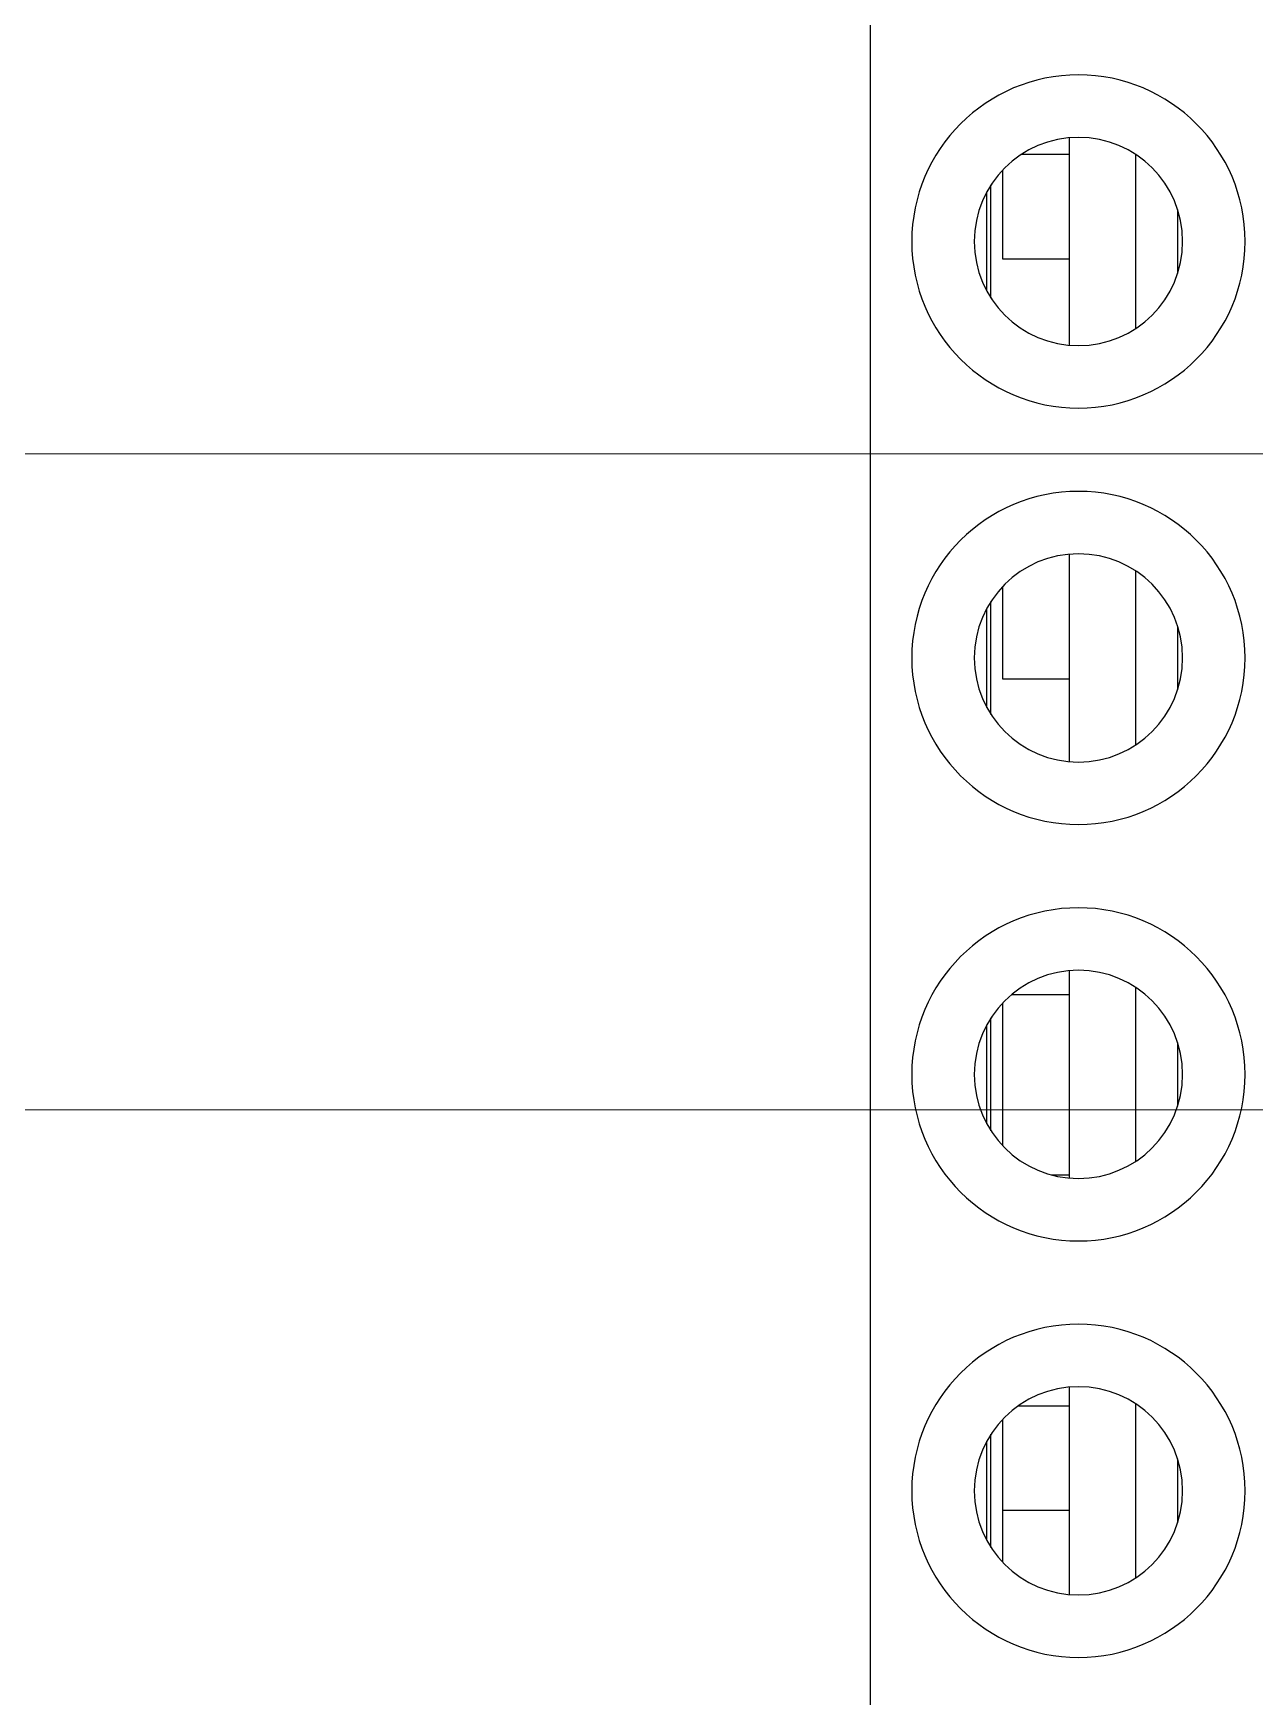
# Model space of a CAD drawing. Header units: millimetres. Extents: x 30 to 188, y 44 to 252.
# Drawn here: x 127.51 to 156.83, y 146.51 to 186.46 of the extents above; entities that cross this region are included whole.
import ezdxf

# ---------------------------------------------------------------- set-up
doc = ezdxf.new("R2010")
doc.units = ezdxf.units.MM

msp = doc.modelspace()

# ---------------------------------------------------------------- linework, layer by layer
at = {"color": 7, "linetype": 'Continuous', "lineweight": 25}
for p, q in [((147.596, 236.456), (147.596, 116.456)), ((152.376, 183.946), (152.376, 178.966)), ((152.376, 183.541), (151.216, 183.541)), ((153.976, 179.371), (153.976, 183.54)), ((150.776, 183.17), (150.776, 181.041)), ((150.397, 180.267), (150.397, 182.645)), ((150.497, 180.098), (150.497, 182.814)), ((150.776, 181.041), (152.376, 181.041)), ((152.376, 173.946), (152.376, 168.966)), ((153.976, 169.371), (153.976, 173.54)), ((150.776, 173.17), (150.776, 170.956)), ((150.397, 170.267), (150.397, 172.645)), ((150.497, 170.098), (150.497, 172.814)), ((150.776, 170.956), (152.376, 170.956)), ((150.776, 170.956), (152.376, 170.956)), ((150.776, 170.956), (150.776, 170.956)), ((152.376, 163.946), (152.376, 158.966)), ((153.976, 159.371), (153.976, 163.54)), ((150.776, 163.17), (150.776, 159.742)), ((150.989, 163.371), (152.376, 163.371)), ((150.397, 160.267), (150.397, 162.645)), ((150.497, 160.098), (150.497, 162.814)), ((151.95, 159.041), (152.376, 159.041)), ((152.376, 153.946), (152.376, 148.966)), ((152.376, 153.488), (151.14, 153.488)), ((153.976, 149.371), (153.976, 153.54)), ((150.776, 153.17), (150.776, 150.988)), ((150.397, 150.267), (150.397, 152.645)), ((150.497, 150.098), (150.497, 152.814)), ((150.776, 150.988), (152.376, 150.988)), ((150.776, 150.988), (150.776, 149.742))]:
    msp.add_line(p, q, dxfattribs=at)
at = {"color": 8, "linetype": 'Continuous', "lineweight": 25}
for p, q in [((154.976, 182.221), (154.976, 180.691)), ((154.976, 172.221), (154.976, 170.691)), ((154.976, 162.221), (154.976, 160.691)), ((154.976, 152.221), (154.976, 150.691))]:
    msp.add_line(p, q, dxfattribs=at)
at = {"color": 7, "linetype": 'Continuous', "lineweight": 18}
for p, q in [((160.609, 176.356), (31.457, 176.356)), ((160.609, 160.608), (31.04, 160.608))]:
    msp.add_line(p, q, dxfattribs=at)
at = {"color": 7, "linetype": 'Continuous', "lineweight": 25}
for centre, radius, start, end in [((152.596, 181.456), 4, 90, 270), ((152.596, 181.456), 4, 270, 90), ((152.596, 181.456), 2.5, 90, 270), ((152.596, 181.456), 2.5, 270, 90), ((152.596, 171.456), 4, 90, 270), ((152.596, 171.456), 4, 270, 90), ((152.596, 171.456), 2.5, 90, 270), ((152.596, 171.456), 2.5, 270, 90), ((152.596, 161.456), 4, 90, 270), ((152.596, 161.456), 4, 270, 90), ((152.596, 161.456), 2.5, 90, 270), ((152.596, 161.456), 2.5, 270, 90), ((152.596, 151.456), 4, 90, 270), ((152.596, 151.456), 4, 270, 90), ((152.596, 151.456), 2.5, 90, 270), ((152.596, 151.456), 2.5, 270, 90)]:
    msp.add_arc(centre, radius, start, end, dxfattribs=at)

doc.saveas('drawing.dxf')
